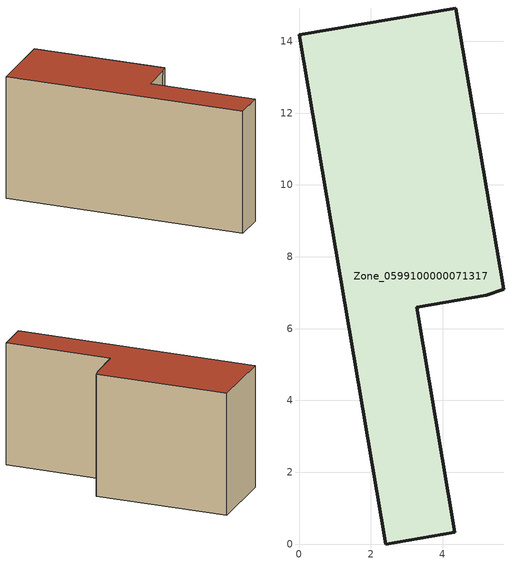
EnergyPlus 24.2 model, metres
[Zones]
Zone_0599100000071317
 floor ground (C_G): 4.36,14.93 5.71,7.1 5.21,6.92 3.28,6.59 4.34,0.33 2.42,0 0,14.19 z0
 wall outside (C_F): 2.42,0 4.34,0.33 3.28,6.59 5.21,6.92 5.71,7.1 4.36,14.93 0,14.19 2.42,0 z0:7.49
 roof outside (C_R): 5.71,7.1 4.36,14.93 0,14.19 2.42,0 4.34,0.33 3.28,6.59 5.21,6.92 z7.49
[BUILDING]
Pand.0599100000071317: North Axis=0; Terrain=City; Loads Convergence Tolerance Value=0.04; Temperature Convergence Tolerance Value=0.4; Solar Distribution=FullExterior; Maximum Number of Warmup Days=25; Minimum Number of Warmup Days=1
[Site:Location]
Rotterdam.The.Hague.AP_ZH_NLD Design_Conditions: Latitude=51.96; Longitude=4.45; Time Zone=1; Elevation=-4.5
[SITE:GROUNDTEMPERATURE:BUILDINGSURFACE]
18, 18, 18, 18, 18, 18, 18, 18, 18, 18, 18, 18
[MATERIAL] Thermal Absorptance=0.9; Solar Absorptance=0.7; Visible Absorptance=0.7
Name | Roughness | Thickness | Conductivity | Density | Specific Heat
G.TI.1946 | MediumSmooth | 0.15 | 1 | 540 | 1210
F.TI.1946 | Rough | 0.3 | 0.857143 | 1920 | 840
R.TI.1946 | MediumRough | 0.2 | 0.1 | 1500 | 1000
[CONSTRUCTION]
C_G: G.TI.1946
C_F: F.TI.1946
C_R: R.TI.1946
[ZONE]
Zone_0599100000071317: Type=1; Multiplier=1; Ceiling Height=Autocalculate; Volume=Autocalculate; Floor Area=autocalculate; Part of Total Floor Area=Yes
[ZONEINFILTRATION:DESIGNFLOWRATE]
Infil_Zone_0599100000071317: Zone or ZoneList or Space or SpaceList=Zone_0599100000071317; Schedule=AlwaysOn; Design Flow Rate Calculation Method=Flow/Area; Flow Rate per Floor Area=0.003; Constant Term Coefficient=1; Temperature Term Coefficient=0; Velocity Term Coefficient=0; Velocity Squared Term Coefficient=0
[HVACTEMPLATE:ZONE:IDEALLOADSAIRSYSTEM]
Zone_0599100000071317: Maximum Heating Supply Air Temperature=50; Minimum Cooling Supply Air Temperature=13; Maximum Heating Supply Air Humidity Ratio=0.0156; Minimum Cooling Supply Air Humidity Ratio=0.0077; Heating Limit=NoLimit; Cooling Limit=NoLimit; Dehumidification Control Type=ConstantSensibleHeatRatio; Cooling Sensible Heat Ratio=0.7; Dehumidification Setpoint=60; Humidification Control Type=None; Humidification Setpoint=30; Outdoor Air Method=None; Outdoor Air Flow Rate per Person=0.00944; Outdoor Air Flow Rate per Zone Floor Area=0; Outdoor Air Flow Rate per Zone=0; Demand Controlled Ventilation Type=None; Outdoor Air Economizer Type=NoEconomizer; Heat Recovery Type=None; Sensible Heat Recovery Effectiveness=0.7; Latent Heat Recovery Effectiveness=0.65
[ZONECONTROL:THERMOSTAT]
ThermostatControl_Zone_0599100000071317: Zone or ZoneList=Zone_0599100000071317; Control Type Schedule=DualSetpointControlType; Control 1=Thermostat_Zone_0599100000071317; Temperature Difference Between Cutout And Setpoint=0
[THERMOSTATSETPOINT:DUALSETPOINT]
Thermostat_Zone_0599100000071317: Heating Setpoint Temperature Schedule=HeatingSetpoint_Zone_0599100000071317; Cooling Setpoint Temperature Schedule=CoolingSetpoint_Zone_0599100000071317
[SCHEDULE:COMPACT]
HeatingSetpoint_Zone_0599100000071317: Through: 12/31, For: AllDays, Until: 24:00, 21
CoolingSetpoint_Zone_0599100000071317: Through: 12/31, For: AllDays, Until: 24:00, 24
DualSetpointControlType: Through: 12/31, For: AllDays, Until: 24:00, 4
AlwaysOn: Through: 12/31, For: AllDays, Until: 24:00, 1
